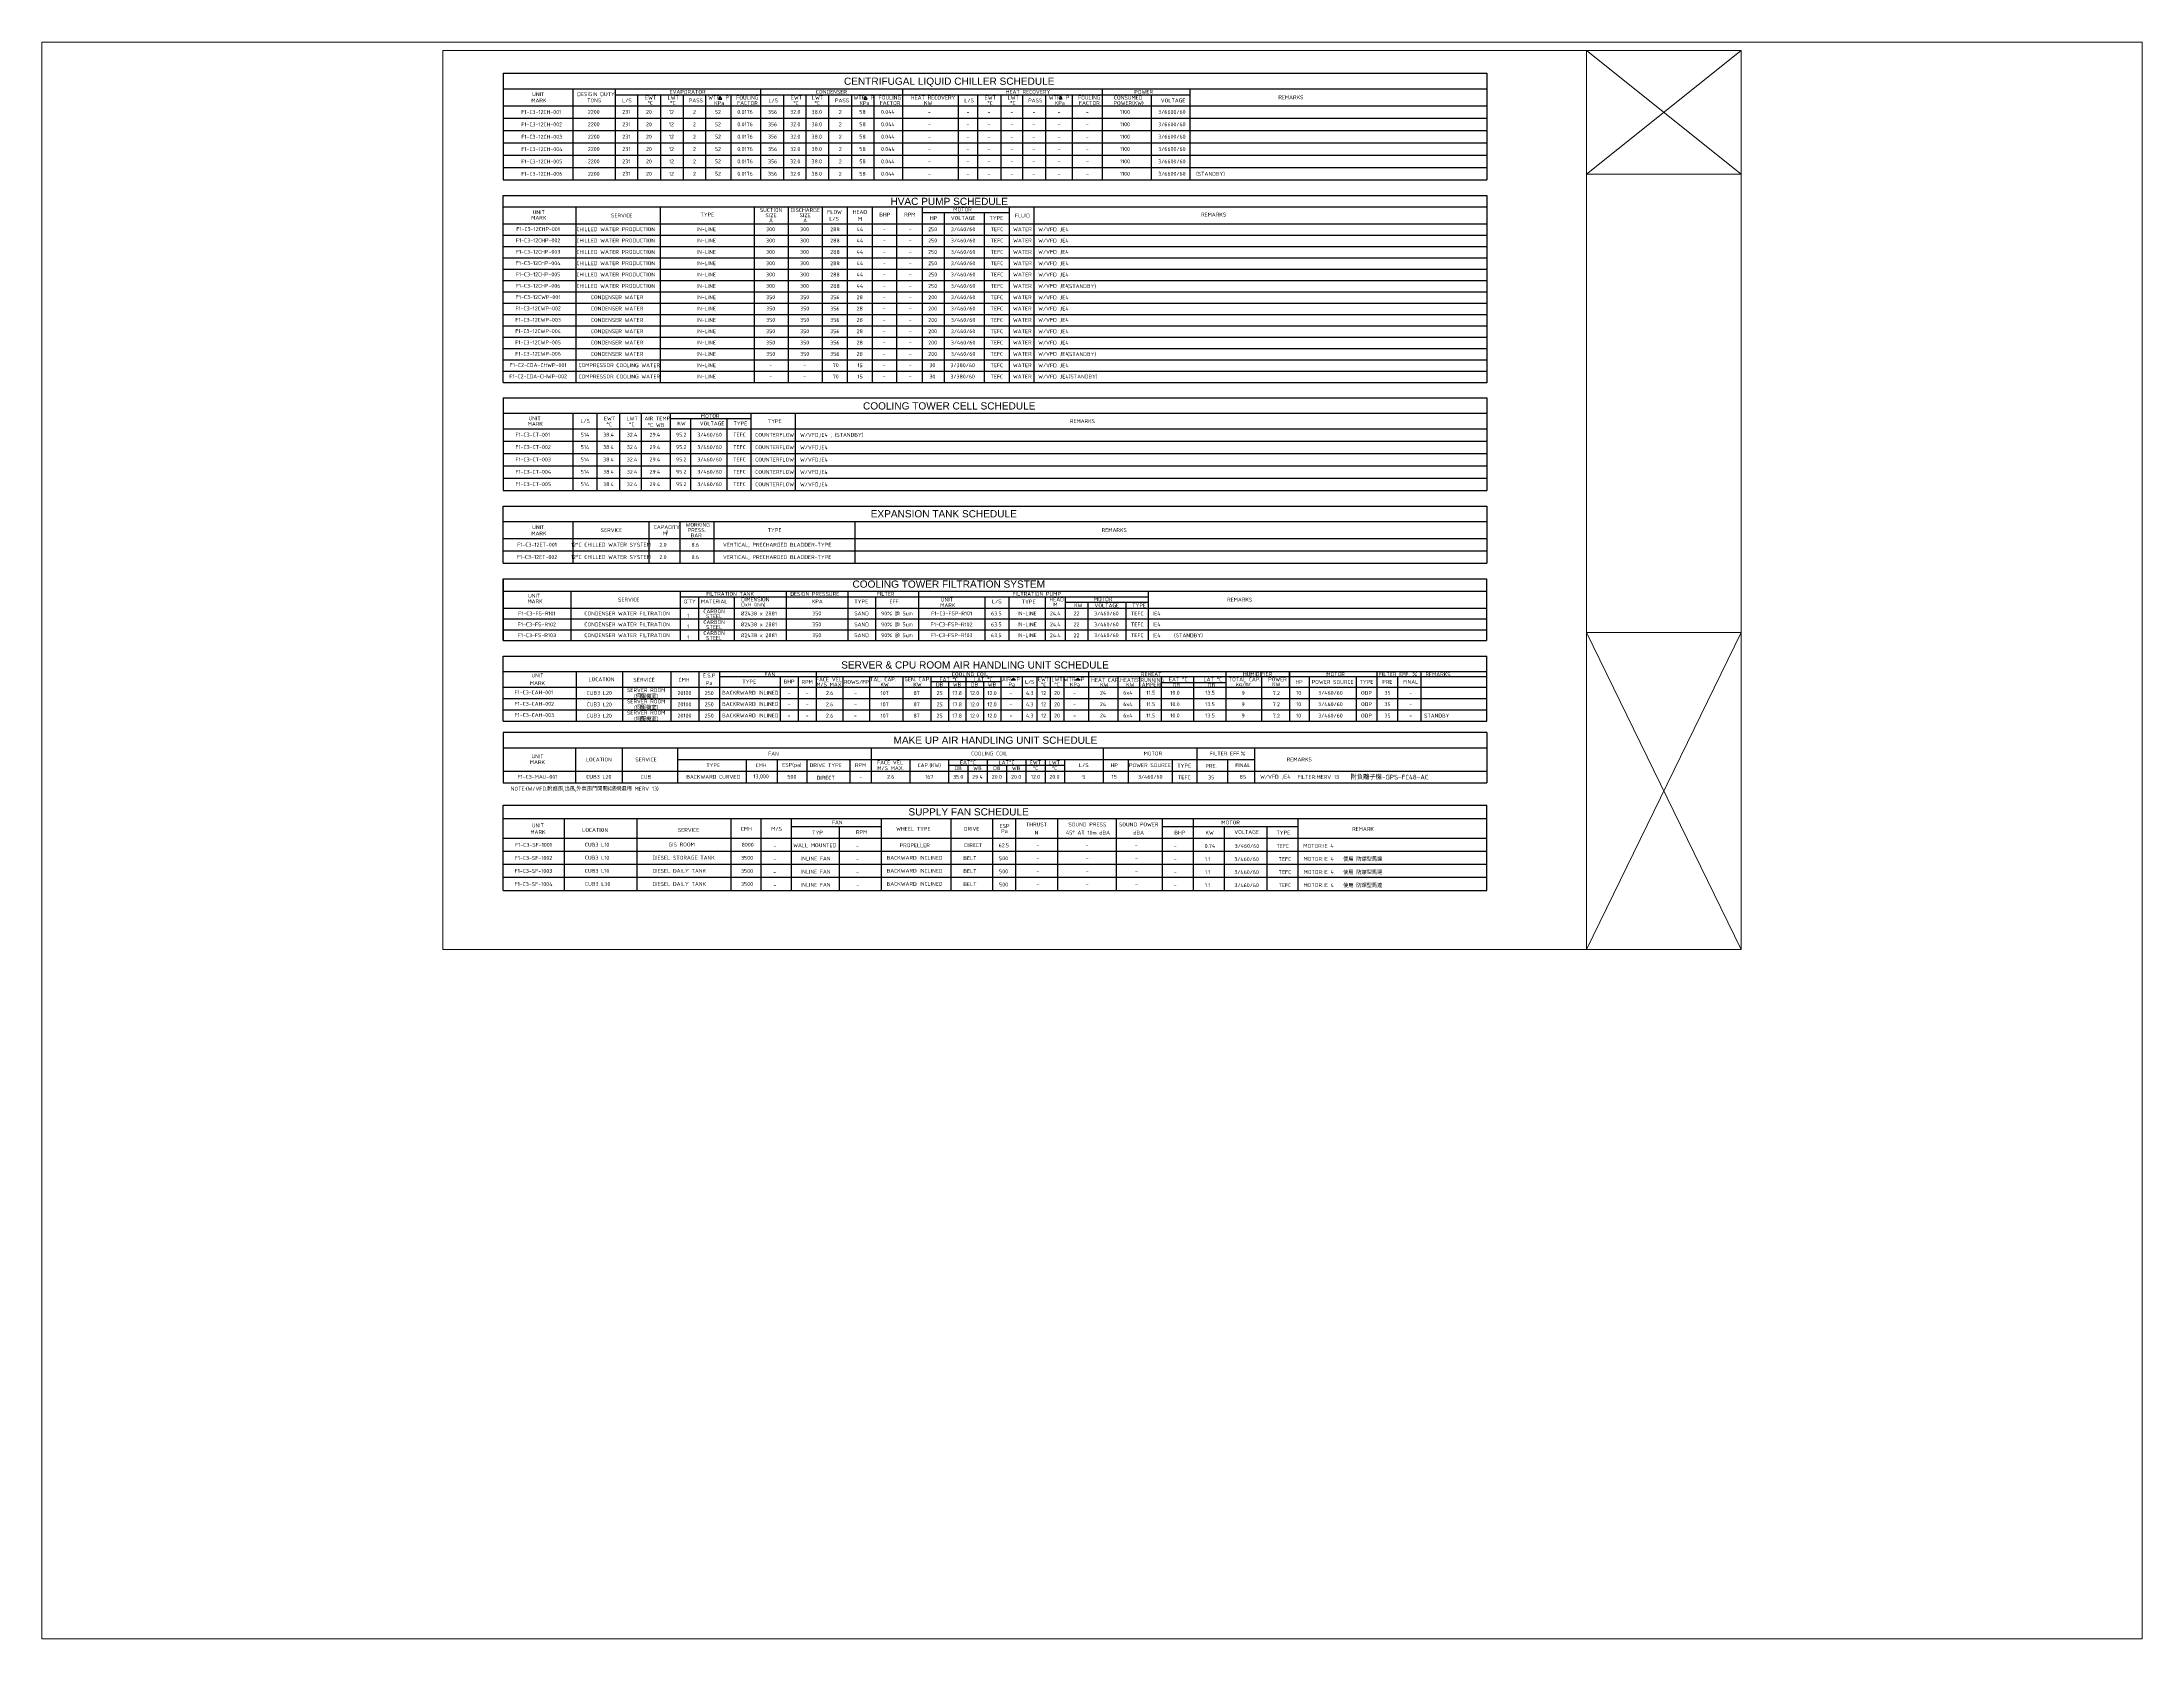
# Paper-space layout '配置1' of a CAD drawing. Header units: millimetres. Extents: x 26 to 237, y 20 to 180.
# The model-space entities are those that its viewports show. They can reach past a viewport. Long polylines and large blocks are cut down to what shows.
import ezdxf
from ezdxf.enums import TextEntityAlignment as Align

# ---------------------------------------------------------------- set-up
doc = ezdxf.new("R2010")
doc.units = ezdxf.units.MM
doc.layers.get('defpoints').update_dxf_attribs({"color": 1})
for name, color, linetype in [('M-DETL-EQ', 6, 'Continuous'), ('M-DETL-IF', 2, 'Continuous'), ('M-DETL-OF', 5, 'Continuous'), ('M-DETL-TEXT', 3, 'Continuous')]:
    doc.layers.add(name, color=color, linetype=linetype)
doc.styles.add('AA-TXT', font='isocp.shx', dxfattribs={"width": 0.8, "bigfont": 'chineset.shx'})
doc.styles.add('DD-TXT', font='arial.ttf')

# ---------------------------------------------------------------- blocks, each defined once
blk = doc.blocks.new('框線')
at = {"layer": 'defpoints', "lineweight": 20}
for p, q in [((750, 586.7), (850, 506.7)), ((850, 586.7), (750, 506.7)), ((850, 210.2), (750, 5)), ((850, 5), (750, 210.2))]:
    blk.add_line(p, q, dxfattribs=at)
for points in [[(10, 5), (750, 5), (750, 586.7), (10, 586.7)], [(750, 586.7), (850, 586.7), (850, 506.7), (750, 506.7)], [(850, 506.7), (750, 506.7), (750, 210.2), (850, 210.2)], [(850, 210.2), (750, 210.2), (750, 5), (850, 5)]]:
    blk.add_lwpolyline(points, close=True, dxfattribs=at)

msp = doc.modelspace()

# ---------------------------------------------------------------- linework, layer by layer
at = {"layer": 'M-DETL-IF'}
for p, q in [((94, 562), (94, 503)), ((121.4, 562), (121.4, 503)), ((121.4, 558), (215.6, 558)), ((136, 558), (136, 503)), ((150.7, 558), (150.7, 503)), ((165.4, 558), (165.4, 503)), ((180, 558), (180, 503)), ((196.2, 558), (196.2, 503)), ((215.6, 562), (215.6, 503)), ((215.6, 558), (307.3, 558)), ((230.3, 558), (230.3, 503)), ((244.9, 558), (244.9, 503)), ((259.6, 558), (259.6, 503)), ((274.3, 558), (274.3, 503)), ((288.9, 558), (288.9, 503)), ((307.3, 562), (307.3, 503)), ((307.3, 558), (493.3, 558)), ((343.5, 558), (343.5, 503)), ((356, 558), (356, 503)), ((371, 558), (371, 503)), ((385, 558), (385, 503)), ((400, 558), (400, 503)), ((417.2, 558), (417.2, 503)), ((436.5, 562), (436.5, 503)), ((468.3, 558), (468.3, 503)), ((493.3, 562), (493.3, 503)), ((48.9, 543), (685.5, 543)), ((48.9, 535), (685.5, 535)), ((48.9, 527), (685.5, 527)), ((48.9, 519), (685.5, 519)), ((48.9, 511), (685.5, 511)), ((96.1, 485.6), (96.1, 372)), ((150.5, 485.6), (150.5, 372)), ((211.4, 485.6), (211.4, 372)), ((233.4, 485.6), (233.4, 372)), ((255.4, 485.6), (255.4, 372)), ((271.5, 485.6), (271.5, 372)), ((287.8, 485.6), (287.8, 372)), ((303.6, 485.6), (303.6, 372)), ((320.2, 485.6), (320.2, 372)), ((320.2, 482), (376.4, 482)), ((334.4, 482), (334.4, 372)), ((360.2, 482), (360.2, 372)), ((376.4, 485.6), (376.4, 372)), ((392.4, 485.6), (392.4, 372)), ((48.9, 467.3), (685.5, 467.3)), ((48.9, 460), (685.5, 460)), ((48.9, 452.6), (685.5, 452.6)), ((48.9, 445.3), (685.5, 445.3)), ((48.9, 438), (685.5, 438)), ((48.9, 423.3), (685.5, 423.3)), ((48.9, 416), (685.5, 416)), ((48.9, 408.6), (685.5, 408.6)), ((48.9, 401.3), (685.5, 401.3)), ((48.9, 394), (685.5, 394)), ((48.9, 386.6), (685.5, 386.6)), ((48.9, 379.3), (685.5, 379.3)), ((94, 352), (94, 302)), ((109.7, 352), (109.7, 302)), ((124.3, 352), (124.3, 302)), ((138.3, 352), (138.3, 302)), ((157, 352), (157, 302)), ((157, 348.6), (209.3, 348.6)), ((170.3, 348.6), (170.3, 302)), ((193.7, 348.6), (193.7, 302)), ((209.3, 352), (209.3, 302)), ((237.9, 352), (237.9, 302)), ((48.9, 334), (685.5, 334)), ((48.9, 326), (685.5, 326)), ((48.9, 318), (685.5, 318)), ((48.9, 310), (685.5, 310)), ((94, 281.9), (94, 255)), ((143.3, 281.9), (143.3, 255)), ((163.4, 281.9), (163.4, 255)), ((185.4, 281.9), (185.4, 255)), ((276.6, 281.9), (276.6, 255)), ((48.9, 263), (685.5, 263)), ((92.7, 237), (92.7, 204.9)), ((163.6, 237), (163.6, 204.9)), ((163.6, 233.3), (245.1, 233.3)), ((175.4, 233.3), (175.4, 204.9)), ((198.5, 233.3), (198.5, 204.9)), ((232, 237), (232, 204.9)), ((232, 233.3), (317.7, 233.3)), ((272, 237), (272, 204.9)), ((290, 233.3), (290, 204.9)), ((317.7, 237), (317.7, 204.9)), ((317.7, 233.3), (466.6, 233.3)), ((360.7, 233.3), (360.7, 204.9)), ((376.1, 233.3), (376.1, 204.9)), ((399.8, 233.3), (399.8, 204.9)), ((412.6, 233.3), (412.6, 204.9)), ((466.6, 204.9), (466.6, 237)), ((48.9, 219), (685.2, 219)), ((412.5, 229.8), (466.5, 229.8)), ((427.3, 229.8), (427.3, 204.9)), ((451.9, 229.8), (451.9, 204.9)), ((48.9, 211.9), (685.2, 211.9)), ((96.2, 184.9), (96.2, 167.5)), ((96.2, 184.9), (96.2, 152.9)), ((126.3, 184.9), (126.3, 152.9)), ((157.5, 184.9), (157.5, 152.9)), ((175.6, 184.9), (175.6, 152.9)), ((188.9, 184.9), (188.9, 152.9)), ((685.5, 181.5), (188.9, 181.5)), ((228.2, 181.5), (228.2, 152.9)), ((239.8, 181.5), (239.8, 152.9)), ((251.5, 184.9), (251.5, 152.9)), ((268.8, 181.5), (268.8, 152.9)), ((286, 181.5), (286, 152.9)), ((307.6, 181.5), (307.6, 152.9)), ((325.8, 181.5), (325.8, 152.9)), ((348.4, 178.2), (325.8, 178.2)), ((337.1, 178.2), (337.1, 152.9)), ((348.4, 181.5), (348.4, 152.9)), ((359.7, 178.2), (359.7, 152.9)), ((371, 181.5), (371, 152.9)), ((384.8, 181.5), (384.8, 152.9)), ((394.4, 181.5), (394.4, 152.9)), ((403, 181.5), (403, 152.9)), ((411.7, 181.5), (411.7, 152.9)), ((427.7, 184.9), (427.7, 152.9)), ((446.7, 181.5), (446.7, 152.9)), ((460.7, 181.5), (460.7, 152.9)), ((474.7, 181.5), (474.7, 152.9)), ((474.7, 177.8), (516.7, 177.8)), ((495.7, 181.5), (495.7, 152.9)), ((516.7, 184.9), (516.7, 152.9)), ((539.7, 181.5), (539.7, 152.9)), ((557.9, 184.9), (557.9, 152.9)), ((570.6, 181.5), (570.6, 152.9)), ((600.9, 181.5), (600.9, 152.9)), ((614.2, 184.9), (614.2, 152.9)), ((627.6, 181.5), (627.6, 152.9)), ((642.7, 184.9), (642.7, 152.9)), ((48.9, 167.5), (685.5, 167.5)), ((48.9, 160.2), (685.5, 160.2)), ((95.9, 135.5), (95.9, 113)), ((125.9, 135.5), (125.9, 113)), ((161.8, 135.5), (161.8, 113)), ((161.8, 128), (535.1, 128)), ((206.3, 128), (206.3, 113)), ((226.3, 128), (226.3, 113)), ((245.4, 128), (245.4, 113)), ((273.3, 128), (273.3, 113)), ((287.2, 135.5), (287.2, 113)), ((312.2, 128), (312.2, 113)), ((337.2, 128), (337.2, 113)), ((337.2, 124.3), (412.2, 124.3)), ((349.7, 124.3), (349.7, 113)), ((362.2, 128), (362.2, 113)), ((374.7, 124.3), (374.7, 113)), ((387.2, 128), (387.2, 113)), ((399.7, 128), (399.7, 113)), ((412.2, 128), (412.2, 113)), ((437.2, 135.5), (437.2, 113)), ((453.3, 128), (453.3, 113)), ((481.9, 128), (481.9, 113)), ((497.9, 135.5), (497.9, 113)), ((517.7, 128), (517.7, 113)), ((535.1, 135.5), (535.1, 113)), ((88.5, 89.9), (88.5, 43.3)), ((135.4, 89.9), (135.4, 43.3)), ((196.3, 89.9), (196.3, 43.3)), ((215.8, 89.9), (215.8, 43.3)), ((235.3, 89.9), (235.3, 43.3)), ((235.3, 84.7), (293.5, 84.7)), ((266.5, 84.7), (266.5, 43.3)), ((293.5, 89.9), (293.5, 43.3)), ((338.6, 89.9), (338.6, 43.3)), ((365.6, 89.9), (365.6, 43.3)), ((380.6, 89.9), (380.6, 43.3)), ((407.6, 89.9), (407.6, 43.3)), ((445.6, 89.9), (445.6, 43.3)), ((475.4, 89.9), (475.4, 43.3)), ((475.4, 84.7), (563.2, 84.7)), ((495.4, 89.9), (495.4, 43.3)), ((515.5, 84.7), (515.5, 43.3)), ((543.1, 84.7), (543.1, 43.3)), ((563.2, 89.9), (563.2, 43.3)), ((48.9, 68.7), (685.5, 68.7)), ((48.9, 60.3), (685.5, 60.3)), ((48.9, 51.8), (685.5, 51.8))]:
    msp.add_line(p, q, dxfattribs=at)
at = {"layer": 'M-DETL-OF'}
for p, q in [((48.9, 572), (685.5, 572)), ((48.9, 572), (48.9, 503)), ((685.5, 572), (685.5, 503)), ((48.9, 562), (685.5, 562)), ((48.9, 551), (685.5, 551)), ((48.9, 551), (685.5, 551)), ((48.9, 503), (685.5, 503)), ((48.9, 493), (685.5, 493)), ((48.9, 372), (48.9, 493)), ((685.5, 493), (685.5, 371.8)), ((48.9, 485.6), (685.5, 485.6)), ((48.9, 474.6), (685.5, 474.6)), ((48.9, 430.6), (685.5, 430.6)), ((48.9, 372), (685.5, 372)), ((48.9, 362), (685.5, 362)), ((48.9, 362), (48.9, 302)), ((685.5, 362), (685.5, 302)), ((48.9, 352), (685.5, 352)), ((48.9, 342), (685.5, 342)), ((48.9, 302), (685.5, 302)), ((48.9, 292), (685.5, 292)), ((48.9, 255), (48.9, 292)), ((685.5, 292), (685.5, 255)), ((48.9, 282), (685.5, 282)), ((48.9, 271), (685.5, 271)), ((48.9, 255), (685.5, 255)), ((48.9, 204.9), (48.9, 245)), ((48.9, 245), (48.9, 204.9)), ((48.9, 245), (685.2, 245)), ((685.2, 245), (685.2, 204.9)), ((48.9, 237), (685.2, 237)), ((48.9, 226), (685.2, 226)), ((48.9, 204.9), (685.2, 204.9)), ((48.9, 152.9), (48.9, 194.9)), ((48.9, 194.9), (685.5, 194.9)), ((685.5, 152.9), (685.5, 194.9)), ((48.9, 184.9), (685.5, 184.9)), ((48.9, 174.9), (685.5, 174.9)), ((48.9, 152.9), (685.5, 152.9)), ((685.5, 145.5), (48.9, 145.5)), ((48.9, 145.5), (48.9, 113)), ((685.5, 145.5), (685.5, 113)), ((48.9, 135.5), (685.5, 135.5)), ((48.9, 120.5), (685.5, 120.5)), ((48.9, 113), (685.5, 113)), ((48.9, 113), (685.5, 113)), ((48.9, 98.4), (685.5, 98.4)), ((48.9, 43.3), (48.9, 98.4)), ((685.5, 43.3), (685.5, 98.4)), ((48.9, 89.9), (685.5, 89.9)), ((48.9, 77.2), (685.5, 77.2)), ((48.9, 43.3), (685.5, 43.3))]:
    msp.add_line(p, q, dxfattribs=at)
at = {"layer": 'M-DETL-TEXT'}
for p, q in [((371, 178.2), (348.4, 178.2)), ((427.7, 184.9), (427.7, 174.9)), ((557.9, 184.9), (557.9, 174.9)), ((557.9, 174.9), (557.9, 184.9)), ((614.2, 181.5), (614.2, 167.5)), ((627.6, 181.5), (627.6, 167.5)), ((627.6, 181.5), (627.6, 167.5))]:
    msp.add_line(p, q, dxfattribs=at)
for points in [[(283.4, 557.1), (282.4, 555.3), (284.5, 555.3)], [(409.8, 557.2), (408.8, 555.4), (410.8, 555.4)], [(189.4, 557.1), (188.4, 555.3), (190.4, 555.3)], [(379.1, 180.7), (380.6, 179.3), (378.6, 179.3), (377.7, 179.3)], [(420.8, 180.7), (422.3, 179.3), (420.2, 179.3), (419.4, 179.3)]]:
    msp.add_lwpolyline(points, close=True, dxfattribs=at)

# ---------------------------------------------------------------- block references
msp.add_blockref('框線', (0, 0))

# ---------------------------------------------------------------- texts
at = {"layer": 'M-DETL-EQ', "style": 'DD-TXT'}
for s, p in [('CENTRIFUGAL LIQUID CHILLER SCHEDULE', (337.6, 566.3)), ('COOLING TOWER CELL SCHEDULE', (337.6, 356.8)), ('EXPANSION TANK SCHEDULE', (334.1, 287)), ('COOLING TOWER FILTRATION SYSTEM', (337.3, 241.5)), ('SERVER & CPU ROOM AIR HANDLING UNIT SCHEDULE', (354.3, 189.2)), ('MAKE UP AIR HANDLING UNIT SCHEDULE', (367.5, 140.5))]:
    msp.add_text(s, height=4.667, dxfattribs=at).set_placement(p, align=Align.MIDDLE)
msp.add_text('HVAC PUMP SCHEDULE', height=4.667, dxfattribs=at).set_placement((337.6, 486.8), align=Align.CENTER)
msp.add_text('SUPPLY FAN SCHEDULE', height=4.667, dxfattribs=at).set_placement((311.2, 91.8))
at = {"layer": 'M-DETL-TEXT', "style": 'AA-TXT'}
for s, height, p in [('UNIT', 2.5, (67.8, 557.2)), ('DESIGIN DUTY', 2.5, (96.9, 557.2)), ('EWT', 2.5, (140.8, 555)), ('LWT', 2.5, (155.4, 555)), ('WTR  P', 2.5, (181.7, 555)), ('FOULING', 2.5, (199.8, 555)), ('EWT', 2.5, (235.1, 555)), ('LWT', 2.5, (248.8, 555)), ('WTR  P', 2.5, (275.7, 555)), ('FOULING', 2.5, (292, 555)), ('HEAT RECOVERY', 2.5, (312.8, 555)), ('EWT', 2.5, (360.6, 555)), ('LWT', 2.5, (375.4, 555)), ('WTR  P', 2.5, (402, 555)), ('FOULING', 2.5, (421, 555)), ('CONSUMED', 2.5, (444.2, 555)), ('F1-C3-12CH-001', 2.5, (60.7, 545.7)), ('MARK', 2.5, (67.2, 553.2)), ('TONS', 2.5, (103.3, 553.2)), ('L/S', 2.5, (126, 553.2)), ('%%DC', 2.5, (142.4, 551.5)), ('%%DC', 2.5, (157, 551.5)), ('PASS', 2.5, (169.1, 553.2)), ('KPa', 2.5, (185.5, 551.5)), ('FACTOR', 2.5, (200.4, 551.5)), ('L/S', 2.5, (220.7, 553.2)), ('%%DC', 2.5, (236.7, 551.5)), ('%%DC', 2.5, (250.4, 551.5)), ('PASS', 2.5, (263.7, 553.2)), ('KPa', 2.5, (279.5, 551.5)), ('FACTOR', 2.5, (292.6, 551.5)), ('KW', 2.5, (321.3, 551.5)), ('L/S', 2.5, (347.4, 553.2)), ('%%DC', 2.5, (362.2, 551.5)), ('%%DC', 2.5, (377, 551.5)), ('PASS', 2.5, (388.7, 553.2)), ('KPa', 2.5, (405.9, 551.5)), ('FACTOR', 2.5, (421.6, 551.5)), ('POWER(KW)', 2.5, (443.9, 551.5)), ('VOLTAGE', 2.5, (474.5, 553.2)), ('F1-C3-12CH-002', 2.5, (60.7, 537.7)), ('F1-C3-12CH-003', 2.5, (60.7, 529.7)), ('F1-C3-12CH-004', 2.5, (60.7, 521.7)), ('F1-C3-12CH-005', 2.5, (60.7, 513.7)), ('F1-C3-12CH-006', 2.5, (60.7, 505.7)), ('W/VFD ,IE4', 2.5, (395.2, 469.8)), ('W/VFD ,IE4', 2.5, (395.2, 462.5)), ('W/VFD ,IE4', 2.5, (395.2, 455.2)), ('W/VFD ,IE4', 2.5, (395.2, 447.8)), ('W/VFD ,IE4', 2.5, (395.2, 440.5)), ('W/VFD ,IE4', 2.5, (395.2, 433.2)), ('W/VFD ,IE4', 2.5, (395.2, 425.8)), ('W/VFD ,IE4', 2.5, (395.2, 418.5)), ('W/VFD ,IE4', 2.5, (395.2, 411.2)), ('W/VFD ,IE4', 2.5, (395.2, 403.8)), ('W/VFD ,IE4', 2.5, (395.2, 396.5)), ('W/VFD ,IE4', 2.5, (395.2, 389.2)), ('W/VFD ,IE4', 2.5, (395.2, 381.8)), ('W/VFD ,IE4', 2.5, (395.2, 374.5)), ('(STANDBY)', 2.5, (415, 374.6)), ('MARK', 2.5, (64.9, 343.9)), ('UNIT', 2.5, (65.4, 347.5)), ('L/S', 2.5, (99, 345.9)), ('EWT', 2.5, (114.2, 347.4)), ('%%DC', 2.5, (115.8, 343.6)), ('LWT', 2.5, (128.8, 347.4)), ('%%DC', 2.5, (130.4, 343.6)), ('AIR TEMP', 2.5, (140.4, 347.4)), ('%%DC WB', 2.5, (142.5, 343.2)), ('KW', 2.5, (161.7, 344.2)), ('VOLTAGE', 2.5, (176.2, 344.2)), ('TYPE', 2.5, (198, 344.2)), ('TYPE', 2.5, (220.2, 345.7)), ('REMARKS', 2.5, (415.7, 345.7)), ('F1-C3-CT-001', 2.5, (56.9, 336.9)), ('F1-C3-CT-002', 2.5, (56.9, 328.9)), ('514', 2.5, (99.2, 336.9)), ('514', 2.5, (99.2, 328.9)), ('38.4', 2.5, (113.7, 336.9)), ('38.4', 2.5, (113.7, 328.9)), ('32.4', 2.5, (129, 336.9)), ('32.4', 2.5, (129, 328.9)), ('29.4', 2.5, (143.7, 336.9)), ('29.4', 2.5, (143.7, 328.9)), ('95.2', 2.5, (160.8, 336.9)), ('95.2', 2.5, (160.8, 328.9)), ('3/460/60', 2.5, (174.6, 336.9)), ('3/460/60', 2.5, (174.6, 328.9)), ('TEFC', 2.5, (197.8, 336.9)), ('TEFC', 2.5, (197.8, 328.9)), ('COUNTERFLOW', 2.5, (212.1, 336.8)), ('COUNTERFLOW', 2.5, (212.1, 328.8)), ('F1-C3-CT-003', 2.5, (56.9, 320.9)), ('F1-C3-CT-004', 2.5, (56.9, 312.9)), ('514', 2.5, (99.2, 320.9)), ('514', 2.5, (99.2, 312.9)), ('38.4', 2.5, (113.7, 320.9)), ('38.4', 2.5, (113.7, 312.9)), ('32.4', 2.5, (129, 320.9)), ('32.4', 2.5, (129, 312.9)), ('29.4', 2.5, (143.7, 320.9)), ('29.4', 2.5, (143.7, 312.9)), ('95.2', 2.5, (160.8, 320.9)), ('95.2', 2.5, (160.8, 312.9)), ('3/460/60', 2.5, (174.6, 320.9)), ('3/460/60', 2.5, (174.6, 312.9)), ('TEFC', 2.5, (197.8, 320.9)), ('TEFC', 2.5, (197.8, 312.9)), ('COUNTERFLOW', 2.5, (212.1, 320.8)), ('COUNTERFLOW', 2.5, (212.1, 312.8)), ('F1-C3-CT-005', 2.5, (56.9, 304.9)), ('514', 2.5, (99.2, 304.9)), ('38.4', 2.5, (113.7, 304.9)), ('32.4', 2.5, (129, 304.9)), ('29.4', 2.5, (143.7, 304.9)), ('95.2', 2.5, (160.8, 304.9)), ('3/460/60', 2.5, (174.6, 304.9)), ('TEFC', 2.5, (197.8, 304.9)), ('COUNTERFLOW', 2.5, (212.1, 304.8)), ('MARK', 2.5, (67.2, 273)), ('UNIT', 2.5, (67.8, 277.1)), ('CAPACITY', 2.5, (146.5, 277.1)), ('M', 2.5, (152.3, 273)), ('3', 2, (154.4, 274.4)), ('WORKING', 2.5, (167, 278.6)), ('PRESS.', 2.5, (168.4, 275.2)), ('BAR', 2.5, (170.3, 271.8)), ('TYPE', 2.5, (220.1, 275.2)), ('2.0', 2.5, (150.1, 265.7)), ('2.0', 2.5, (150.1, 257.7)), ('8.6', 2.5, (170.8, 265.7)), ('8.6', 2.5, (170.8, 257.7)), ('VERTICAL, PRECHARGED BLADDER-TYPE', 2.5, (191.2, 265.7)), ('VERTICAL, PRECHARGED BLADDER-TYPE', 2.5, (191.2, 257.7)), ('MARK', 2.5, (64.7, 229.1)), ('UNIT', 2.5, (65.1, 232.7)), ('SERVICE', 2.5, (123.3, 230.2)), ("Q'TY", 2.5, (165.7, 229)), ('MATERIAL', 2.5, (177, 229)), ('FILTRATION TANK', 2.5, (180.4, 233.9)), ('DIMENSION', 2.5, (203, 230.3)), ('DESIGN PRESSURE', 2.5, (234.8, 233.9)), ('KPA', 2.5, (248.7, 229)), ('TYPE', 2.5, (276.2, 229)), ('FILTER', 2.5, (290.8, 233.9)), ('EFF.', 2.5, (298.9, 229)), ('UNIT', 2.5, (332.2, 230.2)), ('L/S', 2.5, (365.3, 229)), ('FILTRATION PUMP', 2.5, (378.7, 233.9)), ('TYPE', 2.5, (384.5, 228.9)), ('HEAD', 2.5, (402.5, 230.3)), ('MOTOR', 2.5, (431.2, 230.4)), ('REMARKS', 2.5, (517.4, 230.2)), ('DxH (mm)', 2.5, (203, 227)), ('MARK', 2.5, (331.8, 226.6)), ('M', 2.5, (405, 227)), ('KW', 2.5, (418.4, 226.6)), ('VOLTAGE', 2.5, (431.6, 226.5)), ('TYPE', 2.5, (456, 226.5)), ('IE4', 2.5, (469.3, 221.2)), ('IE4', 2.5, (469.3, 214.2)), ('IE4', 2.5, (469.3, 207.1)), ('(STANDBY)', 2.5, (483.1, 207.1)), ('HEAT CAP.', 2.5, (429.5, 178.2)), ('KW', 2.5, (435.3, 175.2)), ('HEATER', 2.5, (448.2, 178.2)), ('KW', 2.5, (452.1, 175.2)), ('RUNNING', 2.5, (461.4, 178.2)), ('AMPERE', 2.5, (462.2, 175.2)), ('EAT %%DC', 2.5, (479.8, 178.6)), ('DB', 2.5, (482.3, 174.9)), ('LAT %%DC', 2.5, (502.2, 178.6)), ('DB', 2.5, (505, 174.9)), ('F1-C3-CAH-001', 2.5, (56.3, 170.2)), ('F1-C3-CAH-002', 2.5, (56.3, 162.8)), ('F1-C3-CAH-003', 2.5, (56.3, 155.5)), ('W/VFD ,IE4', 2.5, (538.8, 115.6)), (' 附負離子機-GPS-FC48-AC', 3, (595.2, 115.1)), ('MARK', 2.5, (66.6, 79.8)), ('UNIT', 2.5, (67.5, 84.1)), ('SERVICE', 2.5, (162, 81.2)), ('TYP', 2.5, (248.9, 79.4)), ('FAN', 2.5, (261.7, 86)), ('RPM', 2.5, (277.3, 79.8)), ('BHP', 2.5, (483.3, 79.4)), ('KW', 2.5, (503.4, 79.4)), ('MOTOR', 2.5, (513.7, 86)), ('VOLTAGE', 2.5, (522.1, 79.8)), ('TYPE', 2.5, (549.3, 79.4)), ('REMARK', 2.5, (598.3, 81.8)), ('CUB3 L10', 2.5, (101.9, 71.6)), ('8000', 2.5, (203.3, 71.6)), ('-', 2.5, (223.8, 71)), ('-', 2.5, (223.8, 71)), ('-', 2.5, (277.3, 70.8)), ('-', 2.5, (277.3, 70.8)), ('DIRECT', 2.5, (347.3, 71.3)), ('-', 2.5, (394, 71.3)), ('-', 2.5, (425.8, 71.3)), ('-', 2.5, (457.6, 71.3)), ('-', 2.5, (482.9, 70.8)), ('0.74', 2.5, (502.9, 70.8)), ('3/460/60', 2.5, (522.3, 70.8)), ('TEFC', 2.5, (549.3, 70.8)), ('CUB3 L10', 2.5, (101.9, 63.2)), ('CUB3 L10', 2.5, (101.9, 54.7)), ('DIESEL STORAGE TANK', 2.5, (145.6, 63.2)), ('DIESEL DAILY TANK', 2.5, (145.6, 54.7)), ('3500', 2.5, (202.9, 63.1)), ('3500', 2.5, (202.9, 54.6)), ('-', 2.5, (223.8, 62.5)), ('-', 2.5, (223.8, 54)), ('-', 2.5, (277.4, 62.3)), ('-', 2.5, (277.4, 53.9)), ('-', 2.5, (394, 62.9)), ('-', 2.5, (394, 54.4)), ('-', 2.5, (426, 62.9)), ('-', 2.5, (426, 54.4)), ('-', 2.5, (457.8, 62.9)), ('-', 2.5, (457.8, 54.4)), ('-', 2.5, (482.9, 62.3)), ('-', 2.5, (482.9, 53.9)), ('1.1', 2.5, (503, 62.3)), ('1.1', 2.5, (503, 53.9)), ('3/460/60', 2.5, (522.1, 62.3)), ('3/460/60', 2.5, (522.1, 53.9)), ('TEFC', 2.5, (550.7, 62.3)), ('TEFC', 2.5, (550.7, 53.9)), ('CUB3 L30', 2.5, (102, 46.2)), ('DIESEL DAILY TANK', 2.5, (145.6, 46.2)), ('3500', 2.5, (202.9, 46.2)), ('-', 2.5, (223.8, 45.6)), ('-', 2.5, (277.4, 45.4)), ('-', 2.5, (394, 45.9)), ('-', 2.5, (426, 45.9)), ('-', 2.5, (457.8, 45.9)), ('-', 2.5, (482.9, 45.4)), ('1.1', 2.5, (503, 45.4)), ('3/460/60', 2.5, (522.1, 45.4)), ('TEFC', 2.5, (550.7, 45.4))]:
    msp.add_text(s, height=height, dxfattribs=at).set_placement(p)
for s, p in [('EVAPORATOR', (168.3, 560)), ('CONDENSER', (261.4, 560)), ('HEAT RECOVERY', (388.6, 560)), ('POWER', (463.4, 560)), ('2200', (107.6, 547)), ('231', (128.7, 547)), ('20', (143.3, 547)), ('12', (157.8, 547)), ('2', (172.8, 547)), ('52', (187.9, 547)), ('0.0176', (205.5, 547)), ('356', (223.3, 547)), ('32.0', (238, 547)), ('38.0', (251.9, 547)), ('2', (267.1, 547)), ('58', (281.5, 547)), ('0.044', (297.9, 547)), ('-', (324.8, 547)), ('-', (349.7, 547)), ('-', (363.3, 547)), ('-', (378.1, 547)), ('-', (392.4, 547)), ('-', (408.7, 547)), ('-', (427, 547)), ('1100', (451.3, 547)), ('3/6600/60', (481.7, 547)), ('2200', (107.6, 539)), ('2200', (107.6, 531)), ('231', (128.7, 539)), ('231', (128.7, 531)), ('20', (143.3, 539)), ('20', (143.3, 531)), ('12', (157.8, 539)), ('12', (157.8, 531)), ('2', (172.8, 539)), ('2', (172.8, 531)), ('52', (187.9, 539)), ('52', (187.9, 531)), ('0.0176', (205.5, 539)), ('0.0176', (205.5, 531)), ('356', (223.3, 539)), ('356', (223.3, 531)), ('32.0', (238, 539)), ('32.0', (238, 531)), ('38.0', (251.9, 539)), ('38.0', (251.9, 531)), ('2', (267.1, 539)), ('2', (267.1, 531)), ('58', (281.5, 539)), ('58', (281.5, 531)), ('0.044', (297.9, 539)), ('0.044', (297.9, 531)), ('-', (324.8, 539)), ('-', (324.8, 531)), ('-', (349.7, 539)), ('-', (349.7, 531)), ('-', (363.3, 539)), ('-', (363.3, 531)), ('-', (378.1, 539)), ('-', (378.1, 531)), ('-', (392.4, 539)), ('-', (392.4, 531)), ('-', (408.7, 539)), ('-', (408.7, 531)), ('-', (427, 539)), ('-', (427, 531)), ('1100', (451.3, 539)), ('1100', (451.3, 531)), ('3/6600/60', (481.7, 539)), ('3/6600/60', (481.7, 531)), ('2200', (107.6, 523)), ('231', (128.7, 523)), ('20', (143.3, 523)), ('12', (157.8, 523)), ('2', (172.8, 523)), ('52', (187.9, 523)), ('0.0176', (205.5, 523)), ('356', (223.3, 523)), ('32.0', (238, 523)), ('38.0', (251.9, 523)), ('2', (267.1, 523)), ('58', (281.5, 523)), ('0.044', (297.9, 523)), ('-', (324.8, 523)), ('-', (349.7, 523)), ('-', (363.3, 523)), ('-', (378.1, 523)), ('-', (392.4, 523)), ('-', (408.7, 523)), ('-', (427, 523)), ('1100', (451.3, 523)), ('3/6600/60', (481.7, 523)), ('2200', (107.6, 515)), ('2200', (107.6, 507)), ('231', (128.7, 515)), ('231', (128.7, 507)), ('20', (143.3, 515)), ('20', (143.3, 507)), ('12', (157.8, 515)), ('12', (157.8, 507)), ('2', (172.8, 515)), ('2', (172.8, 507)), ('52', (187.9, 515)), ('52', (187.9, 507)), ('0.0176', (205.5, 515)), ('0.0176', (205.5, 507)), ('356', (223.3, 515)), ('356', (223.3, 507)), ('32.0', (238, 515)), ('32.0', (238, 507)), ('38.0', (251.9, 515)), ('38.0', (251.9, 507)), ('2', (267.1, 515)), ('2', (267.1, 507)), ('58', (281.5, 515)), ('58', (281.5, 507)), ('0.044', (297.9, 515)), ('0.044', (297.9, 507)), ('-', (324.8, 515)), ('-', (324.8, 507)), ('-', (349.7, 515)), ('-', (349.7, 507)), ('-', (363.3, 515)), ('-', (363.3, 507)), ('-', (378.1, 515)), ('-', (378.1, 507)), ('-', (392.4, 515)), ('-', (392.4, 507)), ('-', (408.7, 515)), ('-', (408.7, 507)), ('-', (427, 515)), ('-', (427, 507)), ('1100', (451.3, 515)), ('1100', (451.3, 507)), ('3/6600/60', (481.7, 515)), ('3/6600/60', (481.7, 507)), ('(STANDBY)', (506.7, 507)), ('MARK', (72, 478.5)), ('UNIT', (72, 482.2)), ('SERVICE', (125.7, 480)), ('F1-C3-12CHP-002', (71.6, 463.9)), ('F1-C3-12CHP-001', (71.6, 471.2)), ('CHILLED WATER PRODUCTION ', (122.7, 471.1)), ('CHILLED WATER PRODUCTION ', (122.7, 463.8)), ('IN-LINE', (180.5, 471.1)), ('IN-LINE', (180.5, 463.8)), ('300', (222, 471.1)), ('300', (222, 463.8)), ('300', (244, 471.1)), ('300', (244, 463.8)), ('288', (263.7, 471.1)), ('288', (263.7, 463.8)), ('44', (279.8, 471.1)), ('44', (279.8, 463.8)), ('-', (295.6, 471.1)), ('-', (295.6, 471.1)), ('-', (295.6, 463.8)), ('-', (312.4, 471.1)), ('-', (312.4, 463.8)), ('250', (326.9, 471.1)), ('250', (326.9, 463.8)), ('3/460/60', (346.6, 471.1)), ('3/460/60', (346.6, 463.8)), ('TEFC', (368.5, 471.1)), ('TEFC', (368.5, 463.8)), ('WATER', (385, 471.1)), ('WATER', (385, 463.8)), ('F1-C3-12CHP-003', (71.6, 456.5)), ('F1-C3-12CHP-004', (71.6, 449.2)), ('CHILLED WATER PRODUCTION ', (122.7, 456.4)), ('CHILLED WATER PRODUCTION ', (122.7, 449.1)), ('IN-LINE', (180.5, 456.4)), ('IN-LINE', (180.5, 449.1)), ('300', (222, 456.4)), ('300', (222, 449.1)), ('300', (244, 456.4)), ('300', (244, 449.1)), ('288', (263.7, 456.4)), ('288', (263.7, 449.1)), ('44', (279.8, 456.4)), ('44', (279.8, 449.1)), ('-', (295.6, 456.4)), ('-', (295.6, 449.1)), ('-', (312.4, 456.4)), ('-', (312.4, 449.1)), ('250', (326.9, 456.4)), ('250', (326.9, 449.1)), ('3/460/60', (346.6, 456.4)), ('3/460/60', (346.6, 449.1)), ('TEFC', (368.5, 456.4)), ('TEFC', (368.5, 449.1)), ('WATER', (385, 456.4)), ('WATER', (385, 449.1)), ('F1-C3-12CHP-005', (71.6, 441.9)), ('F1-C3-12CHP-006', (71.6, 434.5)), ('CHILLED WATER PRODUCTION ', (122.7, 441.8)), ('CHILLED WATER PRODUCTION ', (122.7, 434.4)), ('IN-LINE', (180.5, 441.8)), ('IN-LINE', (180.5, 434.4)), ('300', (222, 441.8)), ('300', (222, 434.4)), ('300', (244, 441.8)), ('300', (244, 434.4)), ('288', (263.7, 441.8)), ('288', (263.7, 434.4)), ('44', (279.8, 441.8)), ('44', (279.8, 434.4)), ('-', (295.6, 441.8)), ('-', (312.4, 441.8)), ('250', (326.9, 441.8)), ('250', (326.9, 434.4)), ('3/460/60', (346.6, 441.8)), ('3/460/60', (346.6, 434.4)), ('TEFC', (368.5, 441.8)), ('TEFC', (368.5, 434.4)), ('WATER', (385, 441.8)), ('WATER', (385, 434.4)), ('(STANDBY)', (423.3, 434.3)), ('F1-C3-12CWP-001', (71.6, 427.2)), ('CONDENSER WATER', (122.7, 427.1)), ('IN-LINE', (180.5, 427.1)), ('350', (222.1, 427.1)), ('350', (244.1, 427.1)), ('356', (263.6, 427.1)), ('28', (279.7, 427.1)), ('-', (295.5, 427.1)), ('-', (295.6, 434.4)), ('-', (312.4, 434.4)), ('-', (312.4, 427.1)), ('200', (326.9, 427.1)), ('3/460/60', (346.6, 427.1)), ('TEFC', (368.4, 427.1)), ('WATER', (384.9, 427.1)), ('F1-C3-12CWP-003', (71.6, 412.5)), ('F1-C3-12CWP-002', (71.6, 419.9)), ('CONDENSER WATER', (122.7, 419.8)), ('CONDENSER WATER', (122.7, 412.4)), ('IN-LINE', (180.5, 419.8)), ('IN-LINE', (180.5, 412.4)), ('350', (222.1, 419.8)), ('350', (222.1, 412.4)), ('350', (244.1, 419.8)), ('350', (244.1, 412.4)), ('356', (263.6, 419.8)), ('356', (263.6, 412.4)), ('28', (279.7, 419.8)), ('28', (279.7, 412.4)), ('-', (295.5, 419.8)), ('-', (295.5, 412.4)), ('-', (312.4, 419.8)), ('-', (312.4, 412.4)), ('200', (326.9, 419.8)), ('200', (326.9, 412.4)), ('3/460/60', (346.6, 419.8)), ('3/460/60', (346.6, 412.4)), ('TEFC', (368.4, 419.8)), ('TEFC', (368.4, 412.4)), ('WATER', (384.9, 419.8)), ('WATER', (384.9, 412.4)), ('F1-C3-12CWP-004', (71.6, 405.2)), ('F1-C3-12CWP-005', (71.6, 397.9)), ('CONDENSER WATER', (122.7, 405.1)), ('CONDENSER WATER', (122.7, 397.8)), ('IN-LINE', (180.5, 405.1)), ('IN-LINE', (180.5, 397.8)), ('350', (222.1, 405.1)), ('350', (222.1, 397.8)), ('350', (244.1, 405.1)), ('350', (244.1, 397.8)), ('356', (263.6, 405.1)), ('356', (263.6, 397.8)), ('28', (279.7, 405.1)), ('28', (279.7, 397.8)), ('-', (295.5, 405.1)), ('-', (295.5, 397.8)), ('-', (312.4, 405.1)), ('-', (312.4, 397.8)), ('200', (326.9, 405.1)), ('200', (326.9, 397.8)), ('3/460/60', (346.6, 405.1)), ('3/460/60', (346.6, 397.8)), ('TEFC', (368.4, 405.1)), ('TEFC', (368.4, 397.8)), ('WATER', (384.9, 405.1)), ('WATER', (384.9, 397.8)), ('F1-C2-CDA-CHWP-001', (71.6, 383.2)), ('F1-C3-12CWP-006', (71.6, 390.5)), ('COMPRESSOR COOLING WATER', (124.1, 383.1)), ('CONDENSER WATER', (122.7, 390.4)), ('IN-LINE', (180.5, 390.4)), ('IN-LINE', (180.5, 383.1)), ('350', (222.1, 390.4)), ('-', (222.1, 383.1)), ('350', (244.1, 390.4)), ('-', (244.1, 383.1)), ('356', (263.6, 390.4)), ('70', (264.2, 383.1)), ('28', (279.7, 390.4)), ('15', (279.9, 383.1)), ('-', (295.5, 390.4)), ('-', (295.5, 383.1)), ('-', (312.4, 390.4)), ('-', (312.4, 383.1)), ('200', (326.9, 390.4)), ('30', (326.7, 383.1)), ('3/380/60', (346.3, 383.1)), ('3/460/60', (346.6, 390.4)), ('TEFC', (368.4, 390.4)), ('TEFC', (368.4, 383.1)), ('WATER', (384.9, 390.4)), ('WATER', (384.9, 383.1)), ('(STANDBY)', (423.3, 390.3)), ('F1-C2-CDA-CHWP-002', (71.6, 375.9)), ('COMPRESSOR COOLING WATER', (124.1, 375.8)), ('IN-LINE', (180.5, 375.8)), ('-', (222.1, 375.8)), ('-', (244.1, 375.8)), ('70', (264.2, 375.8)), ('15', (279.9, 375.8)), ('-', (295.5, 375.8)), ('-', (312.4, 375.8)), ('30', (326.7, 375.8)), ('3/380/60', (346.3, 375.8)), ('TEFC', (368.4, 375.8)), ('WATER', (384.9, 375.8)), ('MOTOR', (183, 350.3)), ('F1-C3-12ET-002', (70.9, 259)), ('F1-C3-12ET-001', (70.9, 267)), ('MARK', (71.2, 177.4)), ('UNIT', (71.2, 182.4)), ('LOCATION', (112.6, 179.9)), ('SERVICE', (140.1, 179.6)), ('CMH', (166, 179.6)), ('E.S.P', (182.3, 182.4)), ('Pa', (182.3, 177.4)), ('TYPE', (208.2, 178.4)), ('FAN', (221.5, 183.2)), ('BHP', (234, 178.4)), ('RPM', (245.7, 178.2)), ('FACE VEL.', (260.2, 179.9)), ('M/S MAX.', (260.2, 176.5)), ('ROWS/FP', (277.5, 178.2)), ('TAL. CAP.', (294.8, 179.9)), ('KW', (295.8, 176.5)), ('SEN. CAP.', (317.1, 179.9)), ('KW', (317.1, 176.5)), ('DB', (331.4, 176.5)), ('EAT %%DC', (337.3, 179.9)), ('WB', (342.7, 176.5)), ('COOLING COIL', (351.1, 183.2)), ('DB', (354, 176.5)), ('LAT %%DC', (359.7, 179.9)), ('WB', (365.3, 176.5)), ('AIR', (374.6, 179.9)), ('Pa', (378.1, 176.5)), ('P', (382.3, 179.9)), ('L/S', (389.7, 178.2)), ('EWT', (398.7, 179.9)), ('%%DC', (398.7, 176.5)), ('LWT', (407.4, 179.9)), ('%%DC', (407.4, 176.5)), ('WTR', (415.5, 179.9)), ('KPa', (419, 176.5)), ('P', (424, 179.9)), ('REHEAT', (468.3, 183.2)), ('HP', (564, 178.2)), ('POWER SOURCE', (585.7, 178.2)), ('MOTOR', (587.6, 183.2)), ('TYPE', (607.6, 178.2)), ('FILTER EFF. %', (628, 183.2)), ('PRE', (621.1, 178.2)), ('FINAL', (636.2, 178.2)), ('REMARKS', (653.9, 183.1)), ('SERVER ROOM', (141.5, 172.9)), ('SERVER ROOM', (141.5, 165.6)), ('(伺服機室)', (141.5, 169.2)), ('(伺服機室)', (141.5, 161.9)), ('20100', (166.3, 171)), ('20100', (166.3, 163.7)), ('250', (182.3, 171)), ('250', (182.3, 163.7)), ('BACKRWARD INLINED', (208.9, 171.2)), ('BACKRWARD INLINED', (208.9, 163.9)), ('-', (234, 171)), ('-', (234, 163.7)), ('-', (245.7, 171)), ('-', (245.7, 163.7)), ('2.6', (260.2, 171)), ('2.6', (260.2, 163.7)), ('-', (276.9, 171)), ('-', (276.9, 163.7)), ('107', (295.8, 171)), ('107', (295.8, 163.7)), ('87', (316.5, 171)), ('87', (316.5, 163.7)), ('25', (331.4, 171)), ('25', (331.4, 163.7)), ('17.8', (342.7, 171)), ('17.8', (342.7, 163.7)), ('12.0', (354, 171)), ('12.0', (354, 163.7)), ('12.0', (365.3, 171)), ('12.0', (365.3, 163.7)), ('-', (377.5, 171)), ('-', (377.5, 163.7)), ('4.3', (389.7, 171)), ('4.3', (389.7, 163.7)), ('12', (398.7, 171)), ('12', (398.7, 163.7)), ('20', (407.4, 171)), ('20', (407.4, 163.7)), ('-', (418.7, 171)), ('-', (418.7, 163.7)), ('24', (437.1, 171.2)), ('24', (437.1, 163.8)), ('6x4', (453.2, 171.2)), ('6x4', (453.2, 163.8)), ('11.5', (468, 171.2)), ('11.5', (468, 163.8)), ('10.0', (483.7, 171.2)), ('10.0', (483.7, 163.8)), ('13.5', (506.4, 171.2)), ('13.5', (506.4, 163.8)), ('9', (527.8, 171)), ('9', (527.8, 163.7)), ('10', (563.7, 171.1)), ('10', (563.7, 163.8)), ('3/460/60', (584.3, 171.1)), ('3/460/60', (584.3, 163.8)), ('ODP', (607.6, 171.1)), ('ODP', (607.6, 163.8)), ('35', (621.2, 171.1)), ('35', (621.2, 163.8)), ('-', (636.2, 171.1)), ('-', (636.2, 163.8)), ('SERVER ROOM', (141.5, 158.3)), ('(伺服機室)', (141.5, 154.5)), ('20100', (166.3, 156.4)), ('250', (182.3, 156.4)), ('BACKRWARD INLINED', (208.9, 156.5)), ('-', (234, 156.4)), ('-', (245.7, 156.4)), ('2.6', (260.2, 156.4)), ('-', (276.9, 156.4)), ('107', (295.8, 156.4)), ('87', (316.5, 156.4)), ('25', (331.4, 156.4)), ('17.8', (342.7, 156.4)), ('12.0', (354, 156.4)), ('12.0', (365.3, 156.4)), ('-', (377.5, 156.4)), ('4.3', (389.7, 156.4)), ('12', (398.7, 156.4)), ('20', (407.4, 156.4)), ('-', (418.7, 156.4)), ('24', (437.1, 156.5)), ('6x4', (453.2, 156.5)), ('11.5', (468, 156.5)), ('10.0', (483.7, 156.5)), ('13.5', (506.4, 156.5)), ('9', (527.8, 156.4)), ('10', (563.7, 156.4)), ('3/460/60', (584.3, 156.4)), ('ODP', (607.6, 156.4)), ('35', (621.2, 156.4)), ('-', (636.2, 156.4)), ('STANDBY', (653.1, 156.4)), ('MARK', (71.2, 126.3)), ('UNIT', (71.2, 130.1)), ('LOCATION', (110.9, 128)), ('SERVICE', (141.4, 128)), ('TYPE', (184.9, 124.3)), ('CMH', (215.9, 124.3)), ('FAN', (223.9, 131.8)), ('ESP(pa)', (235.8, 124.3)), ('DRIVE TYPE', (257.7, 124.3)), ('RPM', (280.3, 124.3)), ('FACE VEL.', (299.7, 126.1)), ('M/S MAX.', (299.7, 122.4)), ('CAP.(KW)', (324.7, 124.3)), ('DB', (343.4, 122.4)), ('EAT%%DC', (349.7, 126.1)), ('WB', (355.9, 122.4)), ('DB', (368.4, 122.4)), ('LAT%%DC', (374.7, 126.1)), ('WB', (380.9, 122.4)), ('EWT', (393.4, 126.1)), ('%%DC', (393.4, 122.4)), ('LWT', (405.7, 126.1)), ('%%DC', (405.7, 122.4)), ('L/S', (424.7, 124.3)), ('HP', (444.4, 124.3)), ('POWER SOURCE', (467.5, 124.3)), ('TYPE', (489.7, 124)), ('PRE.', (507.1, 123.9)), ('FINAL', (527.6, 124.3)), ('REMARKS', (564.1, 128)), ('F1-C3-MAU-001', (71.2, 116.8)), ('CUB3 L20', (110.9, 116.8)), ('CUB', (141.4, 116.8)), ('BACKWARD CURVED', (184.9, 116.8)), ('13,000', (215.9, 116.8)), ('500', (235.8, 116.8)), ('DIRECT', (257.7, 116.2)), ('-', (280.3, 116.8)), ('2.6', (299.7, 116.8)), ('167', (324.7, 116.8)), ('35.0', (343.4, 116.8)), ('29.4', (355.9, 116.8)), ('20.0', (368.4, 116.8)), ('20.0', (380.9, 116.8)), ('12.0', (393.4, 116.8)), ('20.0', (405.7, 116.8)), ('5', (424.7, 116.8)), ('15', (444.4, 116.8)), ('3/460/60', (467.7, 116.8)), ('TEFC', (489.7, 116.5)), ('35', (507.1, 116.4)), ('85', (527.6, 116.8)), ('LOCATION', (108.5, 82.4)), ('ESP', (373.4, 85)), ('Pa', (373.4, 81.7)), ('F1-C3-SF-1001', (68.6, 72.8)), ('GIS ROOM', (164.5, 73)), ('WALL MOUNTED', (250.6, 72.5)), ('PROPELLER', (315.3, 72.5)), ('62.5', (373, 72.5)), ('MOTOR:IE 4', (576.5, 72.1)), ('F1-C3-SF-1002', (68.6, 64.3)), ('F1-C3-SF-1003', (68.6, 55.9)), ('INLINE FAN', (251.2, 63.9)), ('INLINE FAN', (251.2, 55.4)), ('BACKWARD INCLINED', (315.2, 64.4)), ('BACKWARD INCLINED', (315.2, 56)), ('BELT', (351, 64.2)), ('BELT', (351, 55.8)), ('500', (372.8, 64.1)), ('500', (372.8, 55.6)), ('MOTOR:IE 4', (576.7, 63.7)), ('MOTOR:IE 4', (576.7, 55.2)), ('使用 防爆型馬達', (605.2, 63.8)), ('使用 防爆型馬達', (605.2, 55.3)), ('F1-C3-SF-1004', (68.6, 47.4)), ('INLINE FAN', (251.2, 46.9)), ('BACKWARD INCLINED', (315.2, 47.5)), ('BELT', (351, 47.3)), ('500', (372.8, 47.1)), ('MOTOR:IE 4', (576.7, 46.7)), ('使用 防爆型馬達', (605.2, 46.8))]:
    msp.add_text(s, height=2.5, dxfattribs=at).set_placement(p, align=Align.MIDDLE)
for s, p in [('REMARKS', (558.7, 555.2)), ('TYPE', (181.1, 479.3)), ('SUCTION', (222.3, 482.3)), ('SIZE', (222.3, 478.9)), ('A', (222.3, 475.6)), ('DISCHARGE', (244.4, 482.3)), ('SIZE', (244.4, 478.9)), ('A', (244.4, 475.6)), ('FLOW', (263.4, 481)), ('L/S', (263.1, 476.6)), ('HEAD', (279.8, 481)), ('M', (279.8, 476.5)), ('BHP', (295.9, 479.3)), ('RPM', (312.1, 479.3)), ('HP', (327.5, 477.1)), ('VOLTAGE', (346.6, 477.1)), ('MOTOR', (346.2, 482.6)), ('TYPE', (368.1, 477.1)), ('FLUID', (385, 478.7)), ('REMARKS', (508.7, 479.3)), ('REMARKS', (444.4, 275.2)), ('TOTAL CAP.', (528.8, 178.6)), ('kg/hr', (528, 175.5)), ('HUMIDIFIER', (537.1, 182)), ('POWER', (550, 178.6)), ('KW', (549.2, 175.5)), ('CUB3 L20', (111.2, 169.8)), ('CUB3 L20', (111.2, 162.4)), ('7.2', (549.3, 169.8)), ('7.2', (549.3, 162.5)), ('CUB3 L20', (111.2, 155.1)), ('7.2', (549.3, 155.1)), ('COOLING COIL', (363.5, 130.6)), ('MOTOR', (469.4, 130.6)), ('FILTER EFF.%%%', (517.7, 130.6)), ('FILTER:MERV 13', (576.4, 115.4)), ('CMH', (206.4, 81.9)), ('M/S', (225.9, 81.9)), ('WHEEL TYPE', (314.4, 81.9)), ('DRIVE', (352.1, 81.9)), ('THRUST', (394.1, 84.7)), ('N', (394.1, 79.4)), ('45%%D AT 10m dBA', (427.4, 79.4)), ('SOUND PRESS.', (427.4, 84.7)), ('SOUND POWER', (460.2, 84.7)), ('dBA', (460.2, 79.4))]:
    msp.add_text(s, height=2.5, dxfattribs=at).set_placement(p, align=Align.CENTER)
for s, p in [('W/VFD,IE4 , (STANDBY)', (241.1, 338)), ('W/VFD,IE4', (241.1, 330)), ('W/VFD,IE4', (241.1, 322)), ('W/VFD,IE4', (241.1, 314)), ('W/VFD,IE4', (241.1, 306)), ('SERVICE', (112.1, 276.4)), ('NOTE:(W/VFD.附進風,出風,外氣風門開關)(濾網選用 MERV 13)', (53.9, 109.1))]:
    msp.add_text(s, height=2.5, dxfattribs=at).set_placement(p, align=Align.MIDDLE_LEFT)
for s, p in [('12%%DC CHILLED WATER SYSTEM', (118.7, 267)), ('12%%DC CHILLED WATER SYSTEM', (118.7, 259)), ('F1-C3-FS-R101', (70.8, 222.5)), ('CONDENSER WATER FILTRATION', (129.2, 222.5)), ('1', (168.8, 221.1)), ('CARBON', (185.5, 223.9)), ('CARBON', (185.5, 216.9)), ('STEEL', (185.5, 220.7)), ('%%C2438 x 2881', (214.5, 222.5)), ('350', (251.9, 222.5)), ('SAND', (280.9, 222.5)), ('90% @ 5um', (303.8, 222.5)), ('F1-C3-FSP-R101', (339.2, 222.5)), ('63.5', (368.1, 222.5)), ('IN-LINE', (388, 222.5)), ('24.4', (406.2, 222.5)), ('22', (420, 222.5)), ('3/460/60', (439.3, 222.5)), ('TEFC', (459.3, 222.5)), ('F1-C3-FS-R102', (70.8, 215.4)), ('F1-C3-FS-R103', (70.8, 208.4)), ('CONDENSER WATER FILTRATION', (129.2, 215.4)), ('CONDENSER WATER FILTRATION', (129.2, 208.4)), ('1', (168.8, 214.1)), ('1', (168.8, 207)), ('CARBON', (185.5, 209.8)), ('STEEL', (185.5, 213.7)), ('STEEL', (185.5, 206.6)), ('%%C2438 x 2881', (214.5, 215.4)), ('%%C2438 x 2881', (214.5, 208.4)), ('350', (251.9, 215.4)), ('350', (251.9, 208.4)), ('SAND', (280.9, 215.4)), ('SAND', (280.9, 208.4)), ('90% @ 5um', (303.8, 215.4)), ('90% @ 5um', (303.8, 208.4)), ('F1-C3-FSP-R103', (339.2, 208.4)), ('F1-C3-FSP-R102', (339.2, 215.4)), ('63.5', (368.1, 215.4)), ('63.5', (368.1, 208.4)), ('IN-LINE', (388, 215.4)), ('IN-LINE', (388, 208.4)), ('24.4', (406.2, 215.4)), ('24.4', (406.2, 208.4)), ('22', (420, 215.4)), ('22', (420, 208.4)), ('3/460/60', (439.3, 215.4)), ('3/460/60', (439.3, 208.4)), ('TEFC', (459.3, 215.4)), ('TEFC', (459.3, 208.4))]:
    msp.add_text(s, height=2.5, dxfattribs=at).set_placement(p, align=Align.MIDDLE_CENTER)

psp = doc.layouts.new('配置1')

# ---------------------------------------------------------------- viewports
at = {"layer": 'M-DETL-TEXT'}
psp.add_viewport(center=(131.5, 100), size=(210.4, 160), view_center_point=(430, 75.59), view_height=1033.3315, dxfattribs=at)

doc.saveas('drawing.dxf')
